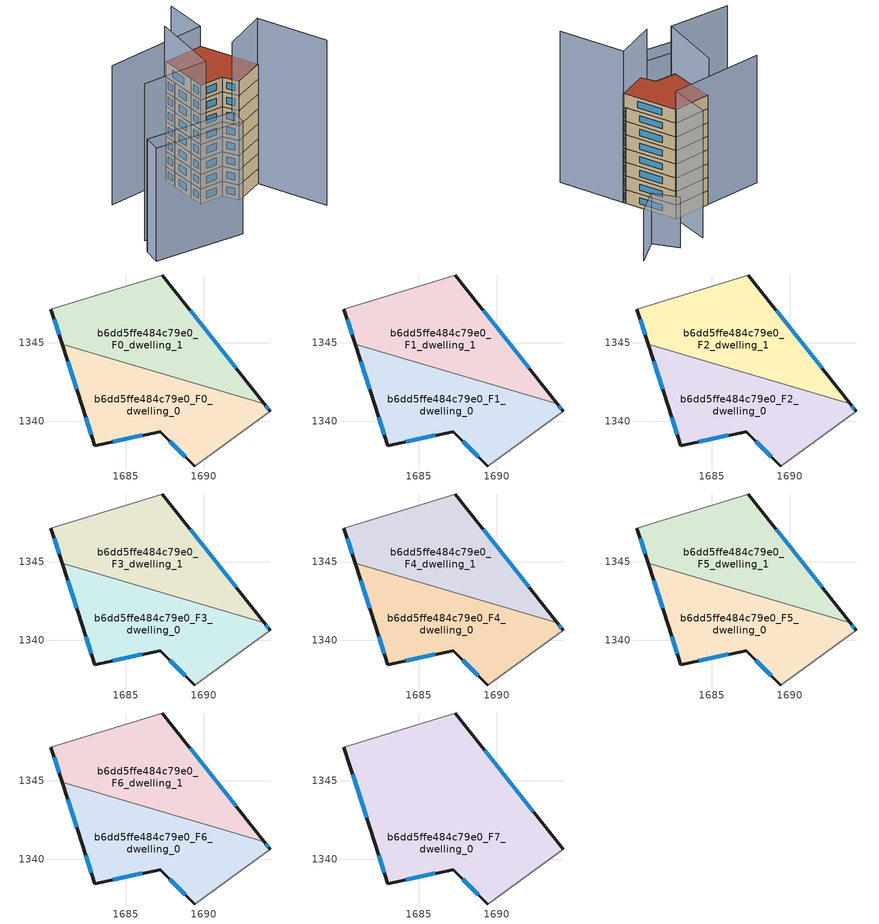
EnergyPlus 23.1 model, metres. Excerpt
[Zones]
b6dd5ffe484c79e0_F0_dwelling_0
 floor ground (EU_floor_Construction): 1693.87,1341.09 1694.24,1340.63 1689.44,1337.13 1687.23,1339.33 1683.03,1338.43 1682.23,1340.93 1680.95,1344.9 z0
 wall outside (EU_wall_Construction): 1680.95,1344.9 1682.23,1340.93 1683.03,1338.43 1687.23,1339.33 1689.44,1337.13 / 1694.24,1340.63 1693.87,1341.09 z0:3
 wall adiabatic (EU_wall_Construction): 1689.44,1337.13 1694.24,1340.63 z0:3
 wall to b6dd5ffe484c79e0_F0_dwelling_1 (EU_wall_Construction): 1693.87,1341.09 1680.95,1344.9 z0:3
 window (EU_Window_Construction): 1682.45,1340.24 1682.81,1339.12 / 1681.3,1343.81 1681.88,1342.02 / 1694.14,1340.76 1693.97,1340.97 / 1687.84,1338.72 1688.83,1337.73 / 1684.19,1338.68 1686.08,1339.08 z0.83:2.17
b6dd5ffe484c79e0_F0_dwelling_1
 floor ground (EU_floor_Construction): 1687.34,1349.34 1693.87,1341.09 1680.95,1344.9 1680.23,1347.14 z0
 wall outside (EU_wall_Construction): 1693.87,1341.09 1687.34,1349.34 / 1680.23,1347.14 1680.95,1344.9 z0:3
 wall adiabatic (EU_wall_Construction): 1687.34,1349.34 1680.23,1347.14 z0:3
 window (EU_Window_Construction): 1692.07,1343.36 1689.14,1347.07 / 1680.43,1346.52 1680.75,1345.52 z0.83:2.17
b6dd5ffe484c79e0_F1_dwelling_0
 floor to b6dd5ffe484c79e0_F0_dwelling_0 (EU_floor_Construction): 1693.87,1341.09 1694.24,1340.63 1689.44,1337.13 1687.23,1339.33 1683.03,1338.43 1682.23,1340.93 1680.95,1344.9 z3
 wall outside (EU_wall_Construction): 1680.95,1344.9 1682.23,1340.93 1683.03,1338.43 1687.23,1339.33 1689.44,1337.13 / 1694.24,1340.63 1693.87,1341.09 z3:6
 wall adiabatic (EU_wall_Construction): 1689.44,1337.13 1694.24,1340.63 z3:6
 wall to b6dd5ffe484c79e0_F1_dwelling_1 (EU_wall_Construction): 1693.87,1341.09 1680.95,1344.9 z3:6
 window (EU_Window_Construction): 1682.45,1340.24 1682.81,1339.12 / 1681.3,1343.81 1681.88,1342.02 / 1694.14,1340.76 1693.97,1340.97 / 1687.84,1338.72 1688.83,1337.73 / 1684.19,1338.68 1686.08,1339.08 z3.83:5.17
b6dd5ffe484c79e0_F1_dwelling_1
 floor to b6dd5ffe484c79e0_F0_dwelling_1 (EU_floor_Construction): 1687.34,1349.34 1693.87,1341.09 1680.95,1344.9 1680.23,1347.14 z3
 wall outside (EU_wall_Construction): 1693.87,1341.09 1687.34,1349.34 / 1680.23,1347.14 1680.95,1344.9 z3:6
 wall adiabatic (EU_wall_Construction): 1687.34,1349.34 1680.23,1347.14 z3:6
 window (EU_Window_Construction): 1692.07,1343.36 1689.14,1347.07 / 1680.43,1346.52 1680.75,1345.52 z3.83:5.17
b6dd5ffe484c79e0_F2_dwelling_0
 floor to b6dd5ffe484c79e0_F1_dwelling_0 (EU_floor_Construction): 1693.87,1341.09 1694.24,1340.63 1689.44,1337.13 1687.23,1339.33 1683.03,1338.43 1682.23,1340.93 1680.95,1344.9 z6
 wall outside (EU_wall_Construction): 1680.95,1344.9 1682.23,1340.93 1683.03,1338.43 1687.23,1339.33 1689.44,1337.13 / 1694.24,1340.63 1693.87,1341.09 z6:9
 wall adiabatic (EU_wall_Construction): 1689.44,1337.13 1694.24,1340.63 z6:9
 wall to b6dd5ffe484c79e0_F2_dwelling_1 (EU_wall_Construction): 1693.87,1341.09 1680.95,1344.9 z6:9
 window (EU_Window_Construction): 1682.45,1340.24 1682.81,1339.12 / 1681.3,1343.81 1681.88,1342.02 / 1694.14,1340.76 1693.97,1340.97 / 1687.84,1338.72 1688.83,1337.73 / 1684.19,1338.68 1686.08,1339.08 z6.83:8.17
b6dd5ffe484c79e0_F2_dwelling_1
 floor to b6dd5ffe484c79e0_F1_dwelling_1 (EU_floor_Construction): 1687.34,1349.34 1693.87,1341.09 1680.95,1344.9 1680.23,1347.14 z6
 wall outside (EU_wall_Construction): 1693.87,1341.09 1687.34,1349.34 / 1680.23,1347.14 1680.95,1344.9 z6:9
 wall adiabatic (EU_wall_Construction): 1687.34,1349.34 1680.23,1347.14 z6:9
 window (EU_Window_Construction): 1692.07,1343.36 1689.14,1347.07 / 1680.43,1346.52 1680.75,1345.52 z6.83:8.17
b6dd5ffe484c79e0_F3_dwelling_0
 floor to b6dd5ffe484c79e0_F2_dwelling_0 (EU_floor_Construction): 1693.87,1341.09 1694.24,1340.63 1689.44,1337.13 1687.23,1339.33 1683.03,1338.43 1682.23,1340.93 1680.95,1344.9 z9
 wall outside (EU_wall_Construction): 1680.95,1344.9 1682.23,1340.93 1683.03,1338.43 1687.23,1339.33 1689.44,1337.13 / 1694.24,1340.63 1693.87,1341.09 z9:12
 wall adiabatic (EU_wall_Construction): 1689.44,1337.13 1694.24,1340.63 z9:12
 wall to b6dd5ffe484c79e0_F3_dwelling_1 (EU_wall_Construction): 1693.87,1341.09 1680.95,1344.9 z9:12
 window (EU_Window_Construction): 1682.45,1340.24 1682.81,1339.12 / 1681.3,1343.81 1681.88,1342.02 / 1694.14,1340.76 1693.97,1340.97 / 1687.84,1338.72 1688.83,1337.73 / 1684.19,1338.68 1686.08,1339.08 z9.83:11.17
b6dd5ffe484c79e0_F3_dwelling_1
 floor to b6dd5ffe484c79e0_F2_dwelling_1 (EU_floor_Construction): 1687.34,1349.34 1693.87,1341.09 1680.95,1344.9 1680.23,1347.14 z9
 wall outside (EU_wall_Construction): 1693.87,1341.09 1687.34,1349.34 / 1680.23,1347.14 1680.95,1344.9 z9:12
 wall adiabatic (EU_wall_Construction): 1687.34,1349.34 1680.23,1347.14 z9:12
 window (EU_Window_Construction): 1692.07,1343.36 1689.14,1347.07 / 1680.43,1346.52 1680.75,1345.52 z9.83:11.17
b6dd5ffe484c79e0_F4_dwelling_0
 floor to b6dd5ffe484c79e0_F3_dwelling_0 (EU_floor_Construction): 1693.87,1341.09 1694.24,1340.63 1689.44,1337.13 1687.23,1339.33 1683.03,1338.43 1682.23,1340.93 1680.95,1344.9 z12
 wall outside (EU_wall_Construction): 1680.95,1344.9 1682.23,1340.93 1683.03,1338.43 1687.23,1339.33 1689.44,1337.13 / 1694.24,1340.63 1693.87,1341.09 z12:15
 wall adiabatic (EU_wall_Construction): 1689.44,1337.13 1694.24,1340.63 z12:15
 wall to b6dd5ffe484c79e0_F4_dwelling_1 (EU_wall_Construction): 1693.87,1341.09 1680.95,1344.9 z12:15
 window (EU_Window_Construction): 1682.45,1340.24 1682.81,1339.12 / 1681.3,1343.81 1681.88,1342.02 / 1694.14,1340.76 1693.97,1340.97 / 1687.84,1338.72 1688.83,1337.73 / 1684.19,1338.68 1686.08,1339.08 z12.83:14.17
b6dd5ffe484c79e0_F4_dwelling_1
 floor to b6dd5ffe484c79e0_F3_dwelling_1 (EU_floor_Construction): 1687.34,1349.34 1693.87,1341.09 1680.95,1344.9 1680.23,1347.14 z12
 wall outside (EU_wall_Construction): 1693.87,1341.09 1687.34,1349.34 / 1680.23,1347.14 1680.95,1344.9 z12:15
 wall adiabatic (EU_wall_Construction): 1687.34,1349.34 1680.23,1347.14 z12:15
 window (EU_Window_Construction): 1692.07,1343.36 1689.14,1347.07 / 1680.43,1346.52 1680.75,1345.52 z12.83:14.17
b6dd5ffe484c79e0_F5_dwelling_0
 floor to b6dd5ffe484c79e0_F4_dwelling_0 (EU_floor_Construction): 1693.87,1341.09 1694.24,1340.63 1689.44,1337.13 1687.23,1339.33 1683.03,1338.43 1682.23,1340.93 1680.95,1344.9 z15
 wall outside (EU_wall_Construction): 1680.95,1344.9 1682.23,1340.93 1683.03,1338.43 1687.23,1339.33 1689.44,1337.13 / 1694.24,1340.63 1693.87,1341.09 z15:18
 wall adiabatic (EU_wall_Construction): 1689.44,1337.13 1694.24,1340.63 z15:18
 wall to b6dd5ffe484c79e0_F5_dwelling_1 (EU_wall_Construction): 1693.87,1341.09 1680.95,1344.9 z15:18
 window (EU_Window_Construction): 1682.45,1340.24 1682.81,1339.12 / 1681.3,1343.81 1681.88,1342.02 / 1694.14,1340.76 1693.97,1340.97 / 1687.84,1338.72 1688.83,1337.73 / 1684.19,1338.68 1686.08,1339.08 z15.83:17.17
b6dd5ffe484c79e0_F5_dwelling_1
 floor to b6dd5ffe484c79e0_F4_dwelling_1 (EU_floor_Construction): 1687.34,1349.34 1693.87,1341.09 1680.95,1344.9 1680.23,1347.14 z15
 wall outside (EU_wall_Construction): 1693.87,1341.09 1687.34,1349.34 / 1680.23,1347.14 1680.95,1344.9 z15:18
 wall adiabatic (EU_wall_Construction): 1687.34,1349.34 1680.23,1347.14 z15:18
 window (EU_Window_Construction): 1692.07,1343.36 1689.14,1347.07 / 1680.43,1346.52 1680.75,1345.52 z15.83:17.17
b6dd5ffe484c79e0_F6_dwelling_0
 floor to b6dd5ffe484c79e0_F5_dwelling_0 (EU_floor_Construction): 1693.87,1341.09 1694.24,1340.63 1689.44,1337.13 1687.23,1339.33 1683.03,1338.43 1682.23,1340.93 1680.95,1344.9 z18
 wall outside (EU_wall_Construction): 1680.95,1344.9 1682.23,1340.93 1683.03,1338.43 1687.23,1339.33 1689.44,1337.13 / 1694.24,1340.63 1693.87,1341.09 z18:21
 wall adiabatic (EU_wall_Construction): 1689.44,1337.13 1694.24,1340.63 z18:21
 wall to b6dd5ffe484c79e0_F6_dwelling_1 (EU_wall_Construction): 1693.87,1341.09 1680.95,1344.9 z18:21
 window (EU_Window_Construction): 1682.45,1340.24 1682.81,1339.12 / 1681.3,1343.81 1681.88,1342.02 / 1694.14,1340.76 1693.97,1340.97 / 1687.84,1338.72 1688.83,1337.73 / 1684.19,1338.68 1686.08,1339.08 z18.83:20.17
b6dd5ffe484c79e0_F6_dwelling_1
 floor to b6dd5ffe484c79e0_F5_dwelling_1 (EU_floor_Construction): 1687.34,1349.34 1693.87,1341.09 1680.95,1344.9 1680.23,1347.14 z18
 wall outside (EU_wall_Construction): 1693.87,1341.09 1687.34,1349.34 / 1680.23,1347.14 1680.95,1344.9 z18:21
 wall adiabatic (EU_wall_Construction): 1687.34,1349.34 1680.23,1347.14 z18:21
 window (EU_Window_Construction): 1692.07,1343.36 1689.14,1347.07 / 1680.43,1346.52 1680.75,1345.52 z18.83:20.17
b6dd5ffe484c79e0_F7_dwelling_0
 floor to b6dd5ffe484c79e0_F6_dwelling_0 (EU_floor_Construction): 1693.87,1341.09 1694.24,1340.63 1689.44,1337.13 1687.23,1339.33 1683.03,1338.43 1682.23,1340.93 1680.95,1344.9 z21
 floor to b6dd5ffe484c79e0_F6_dwelling_1 (EU_floor_Construction): 1687.34,1349.34 1693.87,1341.09 1680.95,1344.9 1680.23,1347.14 z21
 wall outside (EU_wall_Construction): 1680.23,1347.14 1682.23,1340.93 1683.03,1338.43 1687.23,1339.33 1689.44,1337.13 / 1694.24,1340.63 1687.34,1349.34 z21:24
 wall adiabatic (EU_wall_Construction): 1687.34,1349.34 1680.23,1347.14 / 1689.44,1337.13 1694.24,1340.63 z21:24
 window (EU_Window_Construction): 1684.19,1338.68 1686.08,1339.08 / 1682.45,1340.24 1682.81,1339.12 / 1680.78,1345.43 1681.68,1342.64 / 1692.34,1343.03 1689.24,1346.94 / 1687.84,1338.72 1688.83,1337.73 z21.83:23.17
 roof outside (EU_roof_Construction): 1694.24,1340.63 1687.34,1349.34 1680.23,1347.14 1682.23,1340.93 1683.03,1338.43 1687.23,1339.33 1689.44,1337.13 z24
shading: 1669.72,1325.52 1669.32,1328.63 / 1669.32,1328.63 1685.74,1330.74 / 1685.74,1330.74 1686.14,1327.64 / 1686.14,1327.64 1669.72,1325.52 z0:22.7; 1679.82,1346.52 1682.18,1334.21 / 1682.18,1334.21 1670.22,1331.92 z0:31.6; 1685.12,1356.76 1687.36,1349.27 / 1687.36,1349.27 1669.27,1343.85 z0:28; 1687.52,1335.63 1694.12,1340.78 / 1694.12,1340.78 1702.34,1330.22 z0:33.2; 1697.98,1359.79 1694.53,1355.05 / 1694.53,1355.05 1690.2,1358.2 z0:11
[Building]
EU S2 Campaign: North Axis=0; Terrain=City; Solar Distribution=FullExterior
[Site:Location]
Lyon-Bron: Latitude=45.75; Longitude=5; Time Zone=1; Elevation=198
[SizingPeriod:WeatherFileDays]
AnnualSizingPeriod: Begin Month=1; Begin Day of Month=1; End Month=12; End Day of Month=31; Day of Week for Start Day=Monday; Use Weather File Daylight Saving Period=No; Use Weather File Rain and Snow Indicators=No
[MATERIAL]
EU_InternalMass_Material: Roughness=MediumRough; Thickness=0.1; Conductivity=1; Density=1800; Specific Heat=900; Thermal Absorptance=0.9; Solar Absorptance=0.7; Visible Absorptance=0.7
[MATERIAL:NOMASS] Roughness=MediumRough; Thermal Absorptance=0.9; Solar Absorptance=0.7; Visible Absorptance=0.7
Name | Thermal Resistance
EU_wall_NoMass | 0.87146
EU_roof_NoMass | 0.842276
EU_floor_NoMass | 0.496999
[WINDOWMATERIAL:SIMPLEGLAZINGSYSTEM]
EU_Window_SimpleGlazing: UFactor=2.2525; Solar Heat Gain Coefficient=0.76; Visible Transmittance=0.76
[CONSTRUCTION]
EU_wall_Construction: EU_wall_NoMass
EU_roof_Construction: EU_roof_NoMass
EU_floor_Construction: EU_floor_NoMass
EU_Window_Construction: EU_Window_SimpleGlazing
EU_InternalMass_Construction: EU_InternalMass_Material
[ZONE] Type=1; Multiplier=1; Ceiling Height=autocalculate; Floor Area=autocalculate; Part of Total Floor Area=Yes
Name | Volume
b6dd5ffe484c79e0_F0_dwelling_0 | 148.671
b6dd5ffe484c79e0_F1_dwelling_0; b6dd5ffe484c79e0_F2_dwelling_0; b6dd5ffe484c79e0_F3_dwelling_0; b6dd5ffe484c79e0_F4_dwelling_0; b6dd5ffe484c79e0_F5_dwelling_0; b6dd5ffe484c79e0_F6_dwelling_0 | 148.672
b6dd5ffe484c79e0_F7_dwelling_0 | 297.335
b6dd5ffe484c79e0_F0_dwelling_1 | 148.664
b6dd5ffe484c79e0_F1_dwelling_1; b6dd5ffe484c79e0_F2_dwelling_1; b6dd5ffe484c79e0_F3_dwelling_1; b6dd5ffe484c79e0_F4_dwelling_1; b6dd5ffe484c79e0_F5_dwelling_1; b6dd5ffe484c79e0_F6_dwelling_1 | 148.663
[INTERNALMASS] Construction=EU_InternalMass_Construction
Name | Zone or ZoneList | Surface Area
b6dd5ffe484c79e0_F0_dwelling_0_EU_InternalMass | b6dd5ffe484c79e0_F0_dwelling_0 | 49.5572
b6dd5ffe484c79e0_F0_dwelling_1_EU_InternalMass | b6dd5ffe484c79e0_F0_dwelling_1 | 49.5544
b6dd5ffe484c79e0_F1_dwelling_0_EU_InternalMass | b6dd5ffe484c79e0_F1_dwelling_0 | 49.5572
b6dd5ffe484c79e0_F1_dwelling_1_EU_InternalMass | b6dd5ffe484c79e0_F1_dwelling_1 | 49.5544
b6dd5ffe484c79e0_F2_dwelling_0_EU_InternalMass | b6dd5ffe484c79e0_F2_dwelling_0 | 49.5572
b6dd5ffe484c79e0_F2_dwelling_1_EU_InternalMass | b6dd5ffe484c79e0_F2_dwelling_1 | 49.5544
b6dd5ffe484c79e0_F3_dwelling_0_EU_InternalMass | b6dd5ffe484c79e0_F3_dwelling_0 | 49.5572
b6dd5ffe484c79e0_F3_dwelling_1_EU_InternalMass | b6dd5ffe484c79e0_F3_dwelling_1 | 49.5544
b6dd5ffe484c79e0_F4_dwelling_0_EU_InternalMass | b6dd5ffe484c79e0_F4_dwelling_0 | 49.5572
b6dd5ffe484c79e0_F4_dwelling_1_EU_InternalMass | b6dd5ffe484c79e0_F4_dwelling_1 | 49.5544
b6dd5ffe484c79e0_F5_dwelling_0_EU_InternalMass | b6dd5ffe484c79e0_F5_dwelling_0 | 49.5572
b6dd5ffe484c79e0_F5_dwelling_1_EU_InternalMass | b6dd5ffe484c79e0_F5_dwelling_1 | 49.5544
b6dd5ffe484c79e0_F6_dwelling_0_EU_InternalMass | b6dd5ffe484c79e0_F6_dwelling_0 | 49.5572
b6dd5ffe484c79e0_F6_dwelling_1_EU_InternalMass | b6dd5ffe484c79e0_F6_dwelling_1 | 49.5544
b6dd5ffe484c79e0_F7_dwelling_0_EU_InternalMass | b6dd5ffe484c79e0_F7_dwelling_0 | 99.1127
[OTHEREQUIPMENT] Fuel Type=Electricity; Design Level Calculation Method=Watts/Area; Power per Zone Floor Area=1; Fraction Latent=0; Fraction Radiant=0; Fraction Lost=0; Carbon Dioxide Generation Rate=0; EndUse Subcategory=EU_Step8_InternalGains
Name | Zone or ZoneList or Space or SpaceList | Schedule
EU_Step8_InternalGain_b6dd5ffe484c79e0_F0_dwelling_0_f000 | b6dd5ffe484c79e0_F0_dwelling_0 | EU_Step8_GainSchedule_b6dd5ffe484c79e0_F0_dwelling_0_f000
EU_Step8_InternalGain_b6dd5ffe484c79e0_F0_dwelling_1_f000 | b6dd5ffe484c79e0_F0_dwelling_1 | EU_Step8_GainSchedule_b6dd5ffe484c79e0_F0_dwelling_1_f000
EU_Step8_InternalGain_b6dd5ffe484c79e0_F1_dwelling_0_f000 | b6dd5ffe484c79e0_F1_dwelling_0 | EU_Step8_GainSchedule_b6dd5ffe484c79e0_F1_dwelling_0_f000
EU_Step8_InternalGain_b6dd5ffe484c79e0_F1_dwelling_1_f000 | b6dd5ffe484c79e0_F1_dwelling_1 | EU_Step8_GainSchedule_b6dd5ffe484c79e0_F1_dwelling_1_f000
EU_Step8_InternalGain_b6dd5ffe484c79e0_F2_dwelling_0_f000 | b6dd5ffe484c79e0_F2_dwelling_0 | EU_Step8_GainSchedule_b6dd5ffe484c79e0_F2_dwelling_0_f000
EU_Step8_InternalGain_b6dd5ffe484c79e0_F2_dwelling_1_f000 | b6dd5ffe484c79e0_F2_dwelling_1 | EU_Step8_GainSchedule_b6dd5ffe484c79e0_F2_dwelling_1_f000
EU_Step8_InternalGain_b6dd5ffe484c79e0_F3_dwelling_0_f000 | b6dd5ffe484c79e0_F3_dwelling_0 | EU_Step8_GainSchedule_b6dd5ffe484c79e0_F3_dwelling_0_f000
EU_Step8_InternalGain_b6dd5ffe484c79e0_F3_dwelling_1_f000 | b6dd5ffe484c79e0_F3_dwelling_1 | EU_Step8_GainSchedule_b6dd5ffe484c79e0_F3_dwelling_1_f000
EU_Step8_InternalGain_b6dd5ffe484c79e0_F4_dwelling_0_f000 | b6dd5ffe484c79e0_F4_dwelling_0 | EU_Step8_GainSchedule_b6dd5ffe484c79e0_F4_dwelling_0_f000
EU_Step8_InternalGain_b6dd5ffe484c79e0_F4_dwelling_1_f000 | b6dd5ffe484c79e0_F4_dwelling_1 | EU_Step8_GainSchedule_b6dd5ffe484c79e0_F4_dwelling_1_f000
EU_Step8_InternalGain_b6dd5ffe484c79e0_F5_dwelling_0_f000 | b6dd5ffe484c79e0_F5_dwelling_0 | EU_Step8_GainSchedule_b6dd5ffe484c79e0_F5_dwelling_0_f000
EU_Step8_InternalGain_b6dd5ffe484c79e0_F5_dwelling_1_f000 | b6dd5ffe484c79e0_F5_dwelling_1 | EU_Step8_GainSchedule_b6dd5ffe484c79e0_F5_dwelling_1_f000
EU_Step8_InternalGain_b6dd5ffe484c79e0_F6_dwelling_0_f000 | b6dd5ffe484c79e0_F6_dwelling_0 | EU_Step8_GainSchedule_b6dd5ffe484c79e0_F6_dwelling_0_f000
EU_Step8_InternalGain_b6dd5ffe484c79e0_F6_dwelling_1_f000 | b6dd5ffe484c79e0_F6_dwelling_1 | EU_Step8_GainSchedule_b6dd5ffe484c79e0_F6_dwelling_1_f000
EU_Step8_InternalGain_b6dd5ffe484c79e0_F7_dwelling_0_f000 | b6dd5ffe484c79e0_F7_dwelling_0 | EU_Step8_GainSchedule_b6dd5ffe484c79e0_F7_dwelling_0_f000
[ZONEVENTILATION:DESIGNFLOWRATE] Schedule=EU_AlwaysOn; Design Flow Rate Calculation Method=AirChanges/Hour; Air Changes per Hour=0.425; Ventilation Type=Natural; Fan Pressure Rise=0; Fan Total Efficiency=1; Constant Term Coefficient=1; Temperature Term Coefficient=0; Velocity Term Coefficient=0; Velocity Squared Term Coefficient=0; Minimum Indoor Temperature=-100; Maximum Indoor Temperature=100; Delta Temperature=-100; Minimum Outdoor Temperature=-100; Maximum Outdoor Temperature=100; Maximum Wind Speed=40
Name | Zone or ZoneList or Space or SpaceList
EU_ConstantAir_b6dd5ffe484c79e0_F0_dwelling_0 | b6dd5ffe484c79e0_F0_dwelling_0
EU_ConstantAir_b6dd5ffe484c79e0_F0_dwelling_1 | b6dd5ffe484c79e0_F0_dwelling_1
EU_ConstantAir_b6dd5ffe484c79e0_F1_dwelling_0 | b6dd5ffe484c79e0_F1_dwelling_0
EU_ConstantAir_b6dd5ffe484c79e0_F1_dwelling_1 | b6dd5ffe484c79e0_F1_dwelling_1
EU_ConstantAir_b6dd5ffe484c79e0_F2_dwelling_0 | b6dd5ffe484c79e0_F2_dwelling_0
EU_ConstantAir_b6dd5ffe484c79e0_F2_dwelling_1 | b6dd5ffe484c79e0_F2_dwelling_1
EU_ConstantAir_b6dd5ffe484c79e0_F3_dwelling_0 | b6dd5ffe484c79e0_F3_dwelling_0
EU_ConstantAir_b6dd5ffe484c79e0_F3_dwelling_1 | b6dd5ffe484c79e0_F3_dwelling_1
EU_ConstantAir_b6dd5ffe484c79e0_F4_dwelling_0 | b6dd5ffe484c79e0_F4_dwelling_0
EU_ConstantAir_b6dd5ffe484c79e0_F4_dwelling_1 | b6dd5ffe484c79e0_F4_dwelling_1
EU_ConstantAir_b6dd5ffe484c79e0_F5_dwelling_0 | b6dd5ffe484c79e0_F5_dwelling_0
EU_ConstantAir_b6dd5ffe484c79e0_F5_dwelling_1 | b6dd5ffe484c79e0_F5_dwelling_1
EU_ConstantAir_b6dd5ffe484c79e0_F6_dwelling_0 | b6dd5ffe484c79e0_F6_dwelling_0
EU_ConstantAir_b6dd5ffe484c79e0_F6_dwelling_1 | b6dd5ffe484c79e0_F6_dwelling_1
EU_ConstantAir_b6dd5ffe484c79e0_F7_dwelling_0 | b6dd5ffe484c79e0_F7_dwelling_0
[HVACTEMPLATE:THERMOSTAT] Constant Heating Setpoint=20; Constant Cooling Setpoint=50
EU_HeatOnly_b6dd5ffe484c79e0_F0_dwelling_0; EU_HeatOnly_b6dd5ffe484c79e0_F0_dwelling_1; EU_HeatOnly_b6dd5ffe484c79e0_F1_dwelling_0; EU_HeatOnly_b6dd5ffe484c79e0_F1_dwelling_1; EU_HeatOnly_b6dd5ffe484c79e0_F2_dwelling_0; EU_HeatOnly_b6dd5ffe484c79e0_F2_dwelling_1; EU_HeatOnly_b6dd5ffe484c79e0_F3_dwelling_0; EU_HeatOnly_b6dd5ffe484c79e0_F3_dwelling_1; EU_HeatOnly_b6dd5ffe484c79e0_F4_dwelling_0; EU_HeatOnly_b6dd5ffe484c79e0_F4_dwelling_1; EU_HeatOnly_b6dd5ffe484c79e0_F5_dwelling_0; EU_HeatOnly_b6dd5ffe484c79e0_F5_dwelling_1; EU_HeatOnly_b6dd5ffe484c79e0_F6_dwelling_0; EU_HeatOnly_b6dd5ffe484c79e0_F6_dwelling_1; EU_HeatOnly_b6dd5ffe484c79e0_F7_dwelling_0
[HVACTEMPLATE:ZONE:IDEALLOADSAIRSYSTEM] System Availability Schedule=EU_AlwaysOn; Maximum Heating Supply Air Temperature=50; Minimum Cooling Supply Air Temperature=13; Maximum Heating Supply Air Humidity Ratio=0.0156; Minimum Cooling Supply Air Humidity Ratio=0.0077; Heating Limit=NoLimit; Cooling Limit=NoLimit; Heating Availability Schedule=EU_AlwaysOn; Cooling Availability Schedule=EU_CoolingOff; Dehumidification Control Type=ConstantSensibleHeatRatio; Cooling Sensible Heat Ratio=0.7; Dehumidification Setpoint=60; Humidification Control Type=None; Humidification Setpoint=30; Outdoor Air Method=None; Outdoor Air Flow Rate per Person=0.00944; Outdoor Air Flow Rate per Zone Floor Area=0; Outdoor Air Flow Rate per Zone=0; Demand Controlled Ventilation Type=None; Outdoor Air Economizer Type=NoEconomizer; Heat Recovery Type=None; Sensible Heat Recovery Effectiveness=0.7; Latent Heat Recovery Effectiveness=0.65
Name | Template Thermostat
b6dd5ffe484c79e0_F0_dwelling_0 | EU_HeatOnly_b6dd5ffe484c79e0_F0_dwelling_0
b6dd5ffe484c79e0_F0_dwelling_1 | EU_HeatOnly_b6dd5ffe484c79e0_F0_dwelling_1
b6dd5ffe484c79e0_F1_dwelling_0 | EU_HeatOnly_b6dd5ffe484c79e0_F1_dwelling_0
b6dd5ffe484c79e0_F1_dwelling_1 | EU_HeatOnly_b6dd5ffe484c79e0_F1_dwelling_1
b6dd5ffe484c79e0_F2_dwelling_0 | EU_HeatOnly_b6dd5ffe484c79e0_F2_dwelling_0
b6dd5ffe484c79e0_F2_dwelling_1 | EU_HeatOnly_b6dd5ffe484c79e0_F2_dwelling_1
b6dd5ffe484c79e0_F3_dwelling_0 | EU_HeatOnly_b6dd5ffe484c79e0_F3_dwelling_0
b6dd5ffe484c79e0_F3_dwelling_1 | EU_HeatOnly_b6dd5ffe484c79e0_F3_dwelling_1
b6dd5ffe484c79e0_F4_dwelling_0 | EU_HeatOnly_b6dd5ffe484c79e0_F4_dwelling_0
b6dd5ffe484c79e0_F4_dwelling_1 | EU_HeatOnly_b6dd5ffe484c79e0_F4_dwelling_1
b6dd5ffe484c79e0_F5_dwelling_0 | EU_HeatOnly_b6dd5ffe484c79e0_F5_dwelling_0
b6dd5ffe484c79e0_F5_dwelling_1 | EU_HeatOnly_b6dd5ffe484c79e0_F5_dwelling_1
b6dd5ffe484c79e0_F6_dwelling_0 | EU_HeatOnly_b6dd5ffe484c79e0_F6_dwelling_0
b6dd5ffe484c79e0_F6_dwelling_1 | EU_HeatOnly_b6dd5ffe484c79e0_F6_dwelling_1
b6dd5ffe484c79e0_F7_dwelling_0 | EU_HeatOnly_b6dd5ffe484c79e0_F7_dwelling_0
[SIZING:ZONE] Zone Cooling Design Supply Air Temperature Input Method=SupplyAirTemperature; Zone Cooling Design Supply Air Temperature=13; Zone Heating Design Supply Air Temperature Input Method=SupplyAirTemperature; Zone Heating Design Supply Air Temperature=50; Zone Cooling Design Supply Air Humidity Ratio=0.008; Zone Heating Design Supply Air Humidity Ratio=0.008; Cooling Design Air Flow Method=DesignDay; Cooling Design Air Flow Rate=0; Cooling Minimum Air Flow per Zone Floor Area=0.000762; Cooling Minimum Air Flow=0; Cooling Minimum Air Flow Fraction=0.2; Heating Design Air Flow Method=DesignDay; Heating Design Air Flow Rate=0; Heating Maximum Air Flow per Zone Floor Area=0.002032; Heating Maximum Air Flow=0.141576; Heating Maximum Air Flow Fraction=0.3; Account for Dedicated Outdoor Air System=No; Dedicated Outdoor Air System Control Strategy=NeutralSupplyAir; Dedicated Outdoor Air Low Setpoint Temperature for Design=autosize; Dedicated Outdoor Air High Setpoint Temperature for Design=autosize; Zone Load Sizing Method=Sensible Load Only No Latent Load; Zone Latent Cooling Design Supply Air Humidity Ratio Input Method=HumidityRatioDifference; Zone Cooling Design Supply Air Humidity Ratio Difference=0.005; Zone Latent Heating Design Supply Air Humidity Ratio Input Method=HumidityRatioDifference; Zone Humidification Design Supply Air Humidity Ratio Difference=0.005
b6dd5ffe484c79e0_F0_dwelling_0; b6dd5ffe484c79e0_F0_dwelling_1; b6dd5ffe484c79e0_F1_dwelling_0; b6dd5ffe484c79e0_F1_dwelling_1; b6dd5ffe484c79e0_F2_dwelling_0; b6dd5ffe484c79e0_F2_dwelling_1; b6dd5ffe484c79e0_F3_dwelling_0; b6dd5ffe484c79e0_F3_dwelling_1; b6dd5ffe484c79e0_F4_dwelling_0; b6dd5ffe484c79e0_F4_dwelling_1; b6dd5ffe484c79e0_F5_dwelling_0; b6dd5ffe484c79e0_F5_dwelling_1; b6dd5ffe484c79e0_F6_dwelling_0; b6dd5ffe484c79e0_F6_dwelling_1; b6dd5ffe484c79e0_F7_dwelling_0
[SCHEDULE:CONSTANT]
Name | Hourly Value
EU_AlwaysOn | 1
EU_CoolingOff | 0
[SCHEDULE:FILE] Column Number=1; Rows to Skip at Top=0; Number of Hours of Data=8760; Column Separator=Comma; Interpolate to Timestep=No; Minutes per Item=60; Adjust Schedule for Daylight Savings=Yes
Name | File
EU_Step8_GainSchedule_b6dd5ffe484c79e0_F0_dwelling_0_f000 | ../../schedules/b6dd5ffe484c79e0/b6dd5ffe484c79e0_F0_dwelling_0_f000_gain.csv
EU_Step8_GainSchedule_b6dd5ffe484c79e0_F0_dwelling_1_f000 | ../../schedules/b6dd5ffe484c79e0/b6dd5ffe484c79e0_F0_dwelling_1_f000_gain.csv
EU_Step8_GainSchedule_b6dd5ffe484c79e0_F1_dwelling_0_f000 | ../../schedules/b6dd5ffe484c79e0/b6dd5ffe484c79e0_F1_dwelling_0_f000_gain.csv
EU_Step8_GainSchedule_b6dd5ffe484c79e0_F1_dwelling_1_f000 | ../../schedules/b6dd5ffe484c79e0/b6dd5ffe484c79e0_F1_dwelling_1_f000_gain.csv
EU_Step8_GainSchedule_b6dd5ffe484c79e0_F2_dwelling_0_f000 | ../../schedules/b6dd5ffe484c79e0/b6dd5ffe484c79e0_F2_dwelling_0_f000_gain.csv
EU_Step8_GainSchedule_b6dd5ffe484c79e0_F2_dwelling_1_f000 | ../../schedules/b6dd5ffe484c79e0/b6dd5ffe484c79e0_F2_dwelling_1_f000_gain.csv
EU_Step8_GainSchedule_b6dd5ffe484c79e0_F3_dwelling_0_f000 | ../../schedules/b6dd5ffe484c79e0/b6dd5ffe484c79e0_F3_dwelling_0_f000_gain.csv
EU_Step8_GainSchedule_b6dd5ffe484c79e0_F3_dwelling_1_f000 | ../../schedules/b6dd5ffe484c79e0/b6dd5ffe484c79e0_F3_dwelling_1_f000_gain.csv
EU_Step8_GainSchedule_b6dd5ffe484c79e0_F4_dwelling_0_f000 | ../../schedules/b6dd5ffe484c79e0/b6dd5ffe484c79e0_F4_dwelling_0_f000_gain.csv
EU_Step8_GainSchedule_b6dd5ffe484c79e0_F4_dwelling_1_f000 | ../../schedules/b6dd5ffe484c79e0/b6dd5ffe484c79e0_F4_dwelling_1_f000_gain.csv
EU_Step8_GainSchedule_b6dd5ffe484c79e0_F5_dwelling_0_f000 | ../../schedules/b6dd5ffe484c79e0/b6dd5ffe484c79e0_F5_dwelling_0_f000_gain.csv
EU_Step8_GainSchedule_b6dd5ffe484c79e0_F5_dwelling_1_f000 | ../../schedules/b6dd5ffe484c79e0/b6dd5ffe484c79e0_F5_dwelling_1_f000_gain.csv
EU_Step8_GainSchedule_b6dd5ffe484c79e0_F6_dwelling_0_f000 | ../../schedules/b6dd5ffe484c79e0/b6dd5ffe484c79e0_F6_dwelling_0_f000_gain.csv
EU_Step8_GainSchedule_b6dd5ffe484c79e0_F6_dwelling_1_f000 | ../../schedules/b6dd5ffe484c79e0/b6dd5ffe484c79e0_F6_dwelling_1_f000_gain.csv
EU_Step8_GainSchedule_b6dd5ffe484c79e0_F7_dwelling_0_f000 | ../../schedules/b6dd5ffe484c79e0/b6dd5ffe484c79e0_F7_dwelling_0_f000_gain.csv
